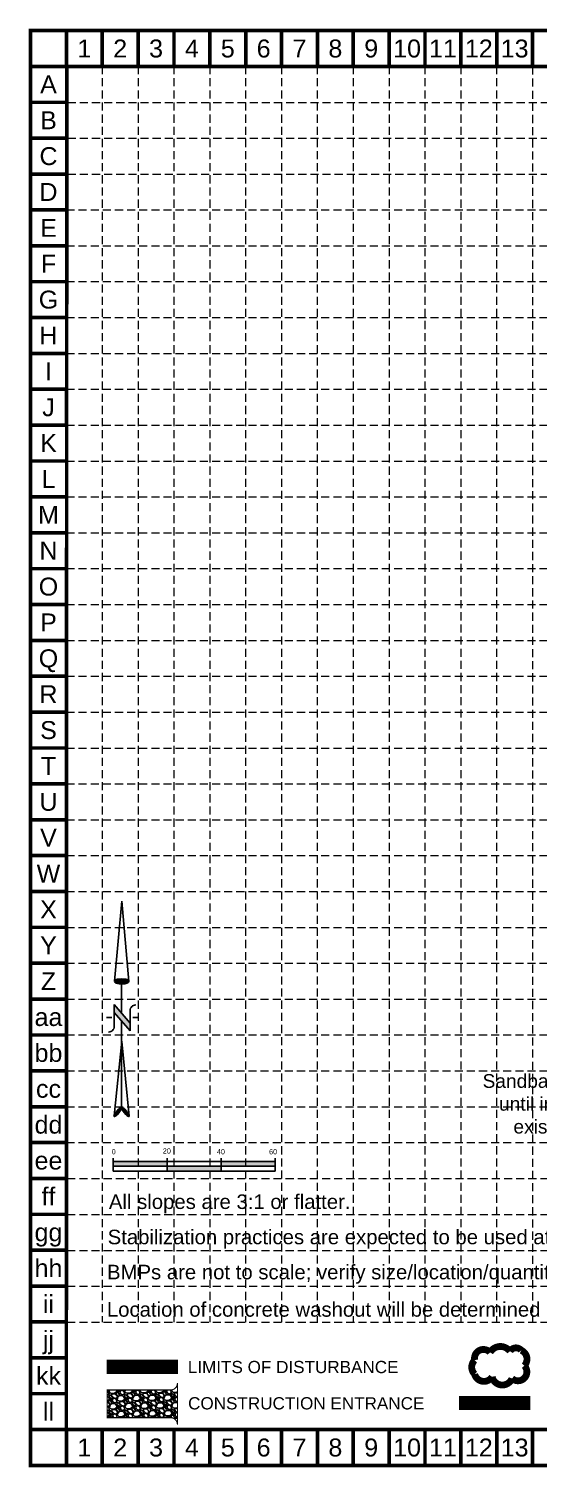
# Model space of a CAD drawing. Header units: inches. Extents: x 4833 to 5685, y 5436 to 5969.
# Drawn here: x 4833 to 5021, y 5436 to 5969 of the extents above; entities that cross this region are included whole.
import ezdxf
from ezdxf.enums import TextEntityAlignment as Align

# ---------------------------------------------------------------- set-up
doc = ezdxf.new("R2010")
doc.units = ezdxf.units.IN
doc.header["$LTSCALE"] = 20
doc.header["$MEASUREMENT"] = 0
doc.linetypes.add('HIDDEN', pattern=[0.375, 0.25, -0.125])
for name, color, linetype in [('BASE', 7, 'Continuous'), ('GRID', 254, 'HIDDEN'), ('LEGEND', 7, 'Continuous'), ('NARROW', 7, 'Continuous'), ('PROPOSED_GRADING', 14, 'Continuous')]:
    doc.layers.add(name, color=color, linetype=linetype)
doc.styles.add("L200'", font='ARIAL.TTF', dxfattribs={"height": 0.001968503937008})
doc.styles.get("Standard").update_dxf_attribs({"font": 'ARIAL.TTF'})

# ---------------------------------------------------------------- blocks, each defined once
blk = doc.blocks.new('North Arrow')
at = {"layer": 'NARROW'}
for p, q in [((32.43254981860446, 3.058265073213988), (32.43254981860446, 4.631385762768332)), ((0, 0), (22.36344290151465, 2.002084736559482)), ((0, 0), (22.3340256442134, -2.022002755547874)), ((28.76667448424996, -2.091662794246076), (34.01874137947743, 2.319861484284047)), ((36.17825519122562, 2.333068732823449), (30.46489879658111, 2.333068732823449)), ((36.15693846157228, 2.319861484284047), (31.03953994826952, -2.091662794246076)), ((39.10239171702415, 0.006637234364461619), (59.96415737125062, 2.108618273159664)), ((21.65859055236069, -0.04755806894536363), (21.65587945617517, -0.04755806894536363)), ((31.2002493849468, -0.04755806894536363), (21.65859055236069, -0.04755806894536363)), ((28.76667448424996, -2.091662794246076), (34.95439482978327, -2.091662794246076)), ((32.43254981860446, -4.261561808689294), (32.43254981860446, -2.800806882678444)), ((57.4539157862273, -0.04755806894536363), (33.41071549255503, -0.04755806894536363)), ((59.8310793026576, -2.141789640390925), (39.04486644576536, -0.007715046158409677)), ((57.69334596529006, -0.02703537367779063), (57.76929195033517, -0.01344045038422337)), ((57.76514189648879, -0.05039075473177945), (57.69334596529006, -0.02703537367779063))]:
    blk.add_line(p, q, dxfattribs=at)
blk.add_lwpolyline([(22.36469003275943, -2.029144276148145), (22.58571216360451, -1.926685835660464, 0.09157658552841703), (22.86600292222374, -1.437143250313966, 0.04830551554414139), (23.03449076013294, -0.7510674610057322), (23.07365352004581, -0.007926344824227272), (23.0138871940153, 0.8191116749912908, 0.04830551554426889), (22.86600292222374, 1.421290560665511, 0.0915765855283463), (22.58571216360451, 1.91083314601201), (22.36469003275943, 2.01329158649969), (22.14366790191434, 1.91083314601201, 0.09157658552851158), (21.86337714329511, 1.421290560665511, 0.04830551554418233), (21.71549287155813, 0.8191116749912908), (21.65572654552761, -0.007926344824227272), (21.71549287155813, -0.8349643646397453, 0.04830551554422624), (21.86337714329511, -1.437143250313966, 0.09157658552816902), (22.14366790191434, -1.926685835660464)], format="xyb", close=True, dxfattribs=at)
for points in [[(57.45558378554506, -0.03134526075882604), (57.43996657389744, 0.0836624617477355, -0.06681784727068599), (57.67471216397553, 0.4712181194372533, -0.03073031192727785), (58.00862399094058, 0.8372912985578296), (58.52165351551321, 1.292257312707079), (59.07299621394941, 1.699951556056476, -0.03073031192742202), (59.50028108291463, 1.950818694931513, -0.06681784727061153), (59.92804734067704, 2.100220530974184), (60.03732810972451, 2.061125939999329)], [(60.03732810972451, 2.061125939999329), (60.05294532137214, 1.946118217492767, -0.06681784727066456), (59.81819973129404, 1.558562559803249, -0.03073031192683177), (59.43379851860755, 1.137137013811298), (58.97125837981093, 0.7375233665334235), (58.41991568137473, 0.3298291232385964, -0.03073031192764033), (57.99263081235495, 0.07896198436355917, -0.03669233332525137), (57.76236303227506, -0.01733721801429056)], [(57.45558378554506, -0.03527464659782709), (57.43996657389744, -0.150282369049819, 0.06681784727068599), (57.67471216397553, -0.5378380267393368, 0.03073031192727785), (58.00862399094058, -0.903911205859913), (58.52165351551321, -1.358877220063732), (59.07299621394941, -1.766571463358559, 0.03073031192742202), (59.50028108291463, -2.017438602233597, 0.06681784727061153), (59.92804734067704, -2.166840438276267), (60.03732810972451, -2.127745847301412)], [(60.03732810972451, -2.127745847301412), (60.05294532137214, -2.012738124794851, 0.06681784727066456), (59.81819973129404, -1.625182467105333, 0.03073031192683177), (59.43379851860755, -1.203756921113381), (58.97125837981093, -0.804143273835507), (58.41991568137473, -0.3964490305406798, 0.03073031192764033), (57.99263081235495, -0.1455818916656426, 0.03669233332525137), (57.76236303227506, -0.04928268934236257)]]:
    blk.add_lwpolyline(points, format="xyb", dxfattribs=at)
for centre, start, end in [((30.46491631666868, 3.862994872579293), 178.8769027564139, 270), ((34.95439482978327, -3.621588933947351), 358.8769027564139, 90)]:
    blk.add_arc(centre, 1.529926139739004, start, end, dxfattribs=at)
for points in [[(23.02743242273209, -0.7618279882990464), (21.67003612299595, -0.04525802260104683), (23.06525461068304, -0.04525802260104683), (21.71626324154204, 0.8195677980802429)], [(23.06525461068304, -0.04525802260104683), (21.71626324154204, 0.8195677980802429), (23.01902749208239, 0.7489697719211108), (21.85494459723486, 1.41965102062386)], [(23.01902749208239, 0.7489697719211108), (21.85494459723486, 1.41965102062386), (22.86773874044229, 1.437300527177285), (22.14491470462235, 1.910307302568981)], [(22.86773874044229, 1.437300527177285), (22.14491470462235, 1.910307302568981), (22.58617356370451, 1.910307302568981), (22.35503797086494, 2.002084736559482)], [(31.04573626156707, -2.092600781761575), (36.15173163068903, 2.358604768796795), (28.74698772917327, -2.064361571265181), (34.01267678058502, 2.358604768796795)], [(57.44388876337325, 0.08001449623407098), (57.69525844847522, -0.01106567331589758), (57.49810575425727, 0.2124947428819723), (57.77083364797363, -0.01106567331589758)], [(57.450460519849, -0.04004572727353661), (57.68868669199946, -0.016585683588346), (57.44388876337325, 0.08001449623407098), (57.69525844847522, -0.01106567331589758)], [(57.49810575425727, 0.2124947428819723), (57.77083364797363, -0.01106567331589758), (57.59996797960412, 0.3891350717640307), (57.940056377156, 0.06345446541672572)], [(57.59996797960412, 0.3891350717640307), (57.940056377156, 0.06345446541672572), (57.68211493557828, 0.4981552747267415), (58.06984856753843, 0.1324545938769006)], [(57.68211493557828, 0.4981552747267415), (58.06984856753843, 0.1324545938769006), (57.83819415180915, 0.663755583063903), (58.29493122679196, 0.2580348277115263)], [(57.83819415180915, 0.663755583063903), (58.29493122679196, 0.2580348277115263), (58.02877508955135, 0.8569559427633067), (58.51837094691291, 0.405695102581376)], [(58.02877508955135, 0.8569559427633067), (58.51837094691291, 0.405695102581376), (58.26042950528063, 1.069476338470849), (58.73031009321494, 0.5657754006460891)], [(58.26042950528063, 1.069476338470849), (58.73031009321494, 0.5657754006460891), (58.51837094691291, 1.297176762400341), (59.04904028220699, 0.8114158579883224)], [(58.51837094691291, 1.297176762400341), (59.04904028220699, 0.8114158579883224), (58.69580837170361, 1.422756996180397), (59.26097942850902, 0.9949561996836565)], [(59.26426530671961, 0.9963362022790534), (58.69416543257103, 1.419996991044172), (59.44663154890804, 1.149516487475921), (59.00303798687673, 1.64907741756906)], [(59.44663154890804, 1.149516487475921), (59.00303798687673, 1.64907741756906), (59.61749721722299, 1.335816834307479), (59.27576588053853, 1.822957741314895)], [(59.61749721722299, 1.335816834307479), (59.27576588053853, 1.822957741314895), (59.80972109409777, 1.551097235151246), (59.4926338442383, 1.954057985367399)], [(59.80972109409777, 1.551097235151246), (59.4926338442383, 1.954057985367399), (59.93129858887187, 1.730497569169529), (59.69471535579942, 2.039618144699489)], [(59.93129858887187, 1.730497569169529), (59.69471535579942, 2.039618144699489), (60.05287608364597, 1.941637962281675), (59.93129858887187, 2.103098262887215)], [(60.05287608364597, 1.941637962281675), (59.93129858887187, 2.103098262887215), (60.03644669248388, 2.064458190925507)], [(22.86773874044229, -1.439569039612252), (21.72466817219174, -0.8747848301754857), (23.02743242273209, -0.7618279882990464), (21.67003612299595, -0.04525802260104683)], [(22.5777686330548, -1.930225321557373), (21.86334952788457, -1.446628842222708), (22.86773874044229, -1.439569039612252), (21.72466817219174, -0.8747848301754857)], [(22.36344290151465, -2.014942952937417), (22.14491470462235, -1.930225321557373), (22.5777686330548, -1.930225321557373), (21.86334952788457, -1.446628842222708)], [(57.4373170068975, -0.1421659174229717), (57.68868669199946, -0.02210569386079442), (57.450460519849, -0.04004572727353661), (57.68868669199946, -0.016585683588346)], [(57.45703227632475, -0.1932260124704044), (57.69525844847522, -0.02762570418781252), (57.4373170068975, -0.1421659174229717), (57.68868669199946, -0.02210569386079442)], [(57.52603571929285, -0.3257062591183058), (57.76426189149788, -0.05108574781843345), (57.45703227632475, -0.1932260124704044), (57.69525844847522, -0.02762570418781252)], [(57.63446970111545, -0.4802665469105705), (57.90062583830149, -0.1021458429204358), (57.52603571929285, -0.3257062591183058), (57.76426189149788, -0.05108574781843345)], [(57.78397716092513, -0.6624268860650773), (58.09120677609826, -0.2001260253382497), (57.63446970111545, -0.4802665469105705), (57.90062583830149, -0.1021458429204358)], [(57.97455809866733, -0.8735672791772231), (58.33600470472447, -0.3477863002626691), (57.78397716092513, -0.6624268860650773), (58.09120677609826, -0.2001260253382497)], [(58.24071423585337, -1.113687726247008), (58.61366141578401, -0.5423666625029), (57.97455809866733, -0.8735672791772231), (58.33600470472447, -0.3477863002626691)], [(58.61366141578401, -1.433848322321865), (58.92746278743289, -0.771447089027788), (58.24071423585337, -1.113687726247008), (58.61366141578401, -0.5423666625029)], [(58.91431927448139, -1.64498871543401), (59.20019068109468, -1.004667523229728), (58.61366141578401, -1.433848322321865), (58.92746278743289, -0.771447089027788)], [(59.11804372517508, -1.794028992899257), (59.56985198281473, -1.35518817585762), (58.91760515269198, -1.651888728247286), (59.20019068109468, -1.011567536097573)], [(59.34805520177179, -1.927889242142555), (59.81300697236293, -1.62152867174882), (59.11804372517508, -1.794028992899257), (59.56985198281473, -1.35518817585762)], [(59.53699320043597, -1.324828119304584), (59.41377276652929, -1.18406785724801), (59.20840537670301, -1.014327541233797)], [(59.58299549571166, -2.052089473381784), (59.92801271066128, -1.787128980031412), (59.34805520177179, -1.927889242142555), (59.81300697236293, -1.62152867174882)], [(59.78343406819477, -2.12522960951901), (60.04630432717022, -2.007929391147627), (59.58299549571166, -2.052089473381784), (59.92801271066128, -1.787128980031412)], [(59.92308389326354, -2.166629686616943), (60.03808963156189, -2.132129622386856), (59.78343406819477, -2.12522960951901), (60.04630432717022, -2.007929391147627)]]:
    blk.add_solid(points, dxfattribs=at)
blk = doc.blocks.new('A$C730456D9')
h = blk.add_hatch(color=7)
h.paths.add_polyline_path([(20.58034813795712, 1.803627567460959), (20.58034813795712, 3.607254861153706), (0.5609249468780036, 3.607254861153706), (0.5609249468780036, 1.803627567461263)])
h.paths.add_polyline_path([(20.58034813795712, 1.803627567460959), (20.58034813795712, 2.737660906859674e-07), (40.59977132903623, 2.737660906859674e-07), (40.59977132903623, 1.803627567460656)])
h.paths.add_polyline_path([(40.59977132903623, 3.607254861153706), (40.59977132903623, 1.803627567460656), (60.61919452011625, 1.803627567460353), (60.61919452011625, 3.607254861153705)])
at = {"color": 7}
for p, q in [((0.5609249468780035, 3.607254861153706), (0.5609249468780035, 4.808420252617907)), ((0.5609249468780035, 3.607254861153706), (20.58034813795712, 3.607254861153706)), ((0.5609249468780035, 3.607254861153706), (0.5609249468780035, 2.737660906859674e-07)), ((0.5609249468780035, 1.803627567461263), (60.61919452011625, 1.803627567460353)), ((0.5609249468780035, 2.737660906859674e-07), (20.58034813795712, 2.737660906859674e-07)), ((20.58034813795712, 3.607254861153706), (20.58034813795712, 4.808420252617907)), ((20.58034813795712, 3.607254861153706), (60.61919452011625, 3.607254861153706)), ((20.58034813795712, 3.607254861153706), (20.58034813795712, 2.737660906859674e-07)), ((20.58034813795712, 2.737660906859674e-07), (60.61919452011625, 2.737660906859674e-07)), ((40.59977132903623, 3.607254861153706), (40.59977132903623, 4.808420252617907)), ((40.59977132903623, 3.607254861153706), (40.59977132903623, 2.737660906859674e-07)), ((60.61919452011625, 3.607254861153706), (60.61919452011625, 4.808420252617907)), ((60.61919452011625, 3.607254861153706), (60.61919452011625, 2.737660906859674e-07))]:
    blk.add_line(p, q, dxfattribs=at)
for s, p in [('0', (0.02986368232359382, 6.240826507872043)), ('20', (19.00532598718746, 6.533802882184318)), ('40', (39.04253530794085, 6.240826507872043)), ('60', (58.41940012009218, 6.240836982537076))]:
    blk.add_text(s, height=1.921864626343623, dxfattribs=at).set_placement(p)

msp = doc.modelspace()

# ---------------------------------------------------------------- hatches: boundary and pattern name
at = {"layer": 'LEGEND'}
h = msp.add_hatch(dxfattribs=at)
h.set_pattern_fill('GRAVEL', color=4, scale=4.097170123214857, angle=-43.93425516442545, style=0)
h.set_pattern_definition([(184.0785448355745, (-865.2294083854413, 2975.741852182731), (-49.188918050985, -3.812703663562654), [0.5512168796968338, -54.5705694220695]), (141.0354448355745, (-865.779230292067, 2975.702647519382), (38.24898535978749, -31.16250452745479), [0.9459054720063684, -93.64461304843958]), (88.57614483557452, (-866.5147052171242, 2976.2974695394), (-1.76508526159361, -60.88323273515923), [0.666970130017901, -66.03012481517462]), (223.3394448355745, (-868.3760960200907, 2976.668511594188), (59.80550605827878, 56.16769106813095), [0.8613808523644451, -85.2766879953996]), (248.8994448355745, (-869.0025786875558, 2976.077329591095), (19.36035073196048, 49.62002364818301), [0.8446521067513587, -83.62067328914797]), (313.3394448355745, (-869.3066594305383, 2975.289310536742), (-56.16769106813092, 59.80550605827878), [0.8613808523644454, -85.27668799539963]), (353.7599448355745, (-868.7154774274368, 2974.662827869271), (-66.78427079121352, 7.450581963447126), [1.139132112187304, -112.7739889688004]), (28.32104483557454, (-867.583095250181, 2974.539011561922), (83.19416616136792, 45.01218136606977), [1.075457991302422, -106.4703780134708]), (77.49534483557453, (-866.6363660913566, 2975.04922193795), (13.3515372321944, 61.09878560262373), [0.8642980374921687, -85.56559994663743]), (131.3021448355745, (-866.4492284891203, 2975.89301827128), (29.61301284554318, -34.22074668503965), [0.9867296751140803, -48.34973359473932]), (178.4631448355746, (-867.1004986374337, 2976.634288646376), (-66.67650391832359, 1.657305821819424), [1.276055440535022, -126.32958284788]), (94.8798448355739, (-865.4835072994847, 2973.824684100799), (-3.597167699975511, 37.60237748409169), [0.4355332812678616, -43.11797921817382]), (127.5349448355745, (-865.520556529722, 2974.258640583231), (32.67125152449109, -42.85680842723909), [0.828599394208603, -82.03153669081765]), (181.0657448355745, (-866.02537832296, 2974.91570618158), (-2.842750656527051, -2.950522345737834), [0.5794258959951631, -5.214845355466843]), (159.2643448355745, (-865.8907848500248, 2975.468761237881), (20.43810968991636, -8.312701342932952), [0.3120322822437971, -30.89108531854258]), (247.8671448355745, (-866.1826038436193, 2975.579238079276), (5.577728937992326, 11.69431462604718), [0.44127751378061, -21.62265963280174]), (347.0295448355745, (-866.3488579639943, 2975.170475944928), (14.53706507659164, -2.627193515238684), [0.7167138724838518, -23.17368845181607]), (117.6308448355745, (-865.6504322691735, 2975.00961040736), (3.058298910077164, -8.636017510497709), [0.5182551460555678, -12.438135796844]), (332.4552448355745, (-867.8939062745894, 2977.228032949842), (38.03344941984228, -19.57596122967833), [0.7260185458336728, -71.87602041018917]), (26.4119448355745, (-867.250180142184, 2976.892291559418), (-43.07232532432308, -21.08475646404315), [0.609089407687244, -60.29972434876334]), (249.2643448355745, (-865.0818823138052, 2975.599714693892), (8.312701342932952, 20.43810968991636), [0.6240604673174703, -30.57905713346888]), (299.6762448355745, (-865.3028359966011, 2975.016076706702), (-20.97699220712229, 37.2790468062141), [0.7260185458336726, -71.87602041018916]), (295.5097448355746, (-869.6564111362304, 2975.398709661559), (-9.067124433361721, 20.11478518053834), [0.7001244306549549, -34.30611349077326]), (250.8408448355745, (-869.3548926936046, 2974.76683841131), (16.5176731549738, 46.66947253611642), [0.5866246239016567, -58.07592380683658]), (22.86714483557454, (-867.8951268763194, 2972.620765763423), (20.11479489418594, 9.06710304775918), [0.6240604673174712, -30.57905713346892]), (333.4197448355745, (-867.3201106216002, 2972.863273777381), (-49.72776806117817, 25.15368332911556), [0.6868127249246297, -67.99427539488279]), (25.50974483557453, (-869.3408823783438, 2974.013713154065), (-20.11478518053834, -9.067124433361709), [0.3500622153274775, -34.65617570610076]), (57.37564483557452, (-868.0721581622829, 2972.791330750042), (8.420486799424678, 14.64483099595086), [0.2089147045827255, -20.68263359992217]), (122.0295448355745, (-867.9595258877698, 2972.967284319435), (6.008821654655405, -11.47876658354033), [0.8446521067513577, -16.04841051412642]), (142.0747448355744, (-868.4074926854646, 2973.683360346431), (32.34796142867638, -25.4769776413817), [0.7827643520401985, -77.49356022838634]), (259.7558448355745, (-866.6047054439096, 2974.904929016001), (2.73497292634215, 8.743795131109598), [0.5909020695102929, -14.18165376541715]), (309.2229448355745, (-866.7097937025146, 2974.323446461924), (44.47334019398496, -54.22781086596572), [1.031642854004753, -102.1324663681553]), (17.01114483557456, (-866.057445837645, 2973.524243374733), (-31.7013353421835, -9.282651978910389), [0.4218282472057076, -41.76111938846874]), (46.06574483557452, (-865.6540722860955, 2973.647652814824), (-0.1077716558609565, 5.793271209543178), [0.2458302073928914, -3.851339915821966]), (76.3221448355745, (-868.3812206208177, 2973.828730984959), (-8.097184775058244, -32.02464184679045), [0.5691952621975012, -56.35051123303806]), (4.078544835574534, (-868.2466271478843, 2974.381786041257), (49.188918050985, 3.812703663562662), [1.102433759393667, -54.01935254237264]), (316.0657448355745, (-867.1469833346282, 2974.460195367968), (5.79327120954318, 0.1077716558609572), [1.065264232035863, -3.031905891178994]), (281.3705448355745, (-866.3798477621267, 2973.721080425986), (-9.605924475229834, 49.08115687985664), [0.6478199568619941, -64.13412656329592]), (210.1203448355745, (-866.252127455793, 2973.085976026057), (-14.32152057347349, -8.959336642359737), [0.5965561642803299, -29.2312930214374]), (163.7117448355745, (-866.7681332818593, 2972.786613016558), (-84.4874145453539, 24.50699675595016), [0.971295635259924, -96.1584276803672]), (131.4918448355745, (-867.7004452581759, 2973.059033112085), (-35.51404527459587, 39.90625477949259), [1.027566169732163, -101.7289401798908])])
edge = h.paths.add_edge_path()
edge.add_line((4887.675260971058, 5451.598278136583), (4887.675260971058, 5466.964306907583))
edge.add_arc((4885.114256690565, 5466.964306907579), 2.561004280493591, -89.96094406198472, 8.242295734817162e-11, ccw=False)
edge.add_line((4885.116002411061, 5464.403303222075), (4861.645967924492, 5464.401177385655))
edge.add_line((4861.645967924492, 5464.401177385655), (4861.645967924492, 5454.149481303697))
edge.add_line((4861.645967924492, 5454.149481303698), (4885.112510970079, 5454.159281822074))
edge.add_arc((4885.114256690576, 5451.598278136581), 2.561004280482856, 5.6218141253339127e-11, 90.0390559379901, ccw=False)

# ---------------------------------------------------------------- linework, layer by layer
at = {"layer": 'BASE', "const_width": 1.330000000004823}
for points in [[(4833.203917895865, 5436.435767073036), (5684.403917898951, 5436.435767073036), (5684.403917898951, 5968.435767074965), (4833.203917895865, 5968.435767074965)], [(4846.47486794648, 5449.732284157635), (5671.141074628662, 5449.709220052974), (5671.123886447001, 5955.142129970704), (4846.642456387342, 5955.15744087512)]]:
    msp.add_lwpolyline(points, close=True, dxfattribs=at)
for points in [[(4846.503917895913, 5955.135767074918), (4846.503917895913, 5968.435767074965)], [(4859.803917895962, 5955.135767074918), (4859.803917895962, 5968.435767074965)], [(4873.10391789601, 5955.135767074918), (4873.10391789601, 5968.435767074965)], [(4886.403917896057, 5955.135767074918), (4886.403917896057, 5968.435767074965)], [(4899.703917896106, 5955.135767074918), (4899.703917896106, 5968.435767074965)], [(4913.003917896154, 5955.135767074918), (4913.003917896154, 5968.435767074965)], [(4926.303917896203, 5955.135767074918), (4926.303917896203, 5968.435767074965)], [(4939.603917896251, 5955.135767074918), (4939.603917896251, 5968.435767074965)], [(4952.903917896299, 5955.135767074918), (4952.903917896299, 5968.435767074965)], [(4966.203917896347, 5955.135767074918), (4966.203917896347, 5968.435767074965)], [(4979.503917896395, 5955.135767074918), (4979.503917896395, 5968.435767074965)], [(4992.803917896444, 5955.135767074918), (4992.803917896444, 5968.435767074965)], [(5006.103917896492, 5955.135767074918), (5006.103917896492, 5968.435767074965)], [(5019.40391789654, 5955.135767074918), (5019.40391789654, 5968.435767074965)], [(4846.503917895913, 5955.135767074918), (4833.203917895865, 5955.135767074918)], [(4846.503917895913, 5941.835767074869), (4833.203917895865, 5941.835767074869)], [(4846.503917895913, 5928.535767074821), (4833.203917895865, 5928.535767074821)], [(4846.503917895913, 5915.235767074772), (4833.203917895865, 5915.235767074772)], [(4846.503917895913, 5901.935767074724), (4833.203917895865, 5901.935767074724)], [(4846.503917895913, 5888.635767074676), (4833.203917895865, 5888.635767074676)], [(4846.503917895913, 5875.335767074628), (4833.203917895865, 5875.335767074628)], [(4846.503917895913, 5862.03576707458), (4833.203917895865, 5862.03576707458)], [(4846.503917895913, 5848.735767074531), (4833.203917895865, 5848.735767074531)], [(4846.503917895913, 5835.435767074483), (4833.203917895865, 5835.435767074483)], [(4846.503917895913, 5822.135767074435), (4846.503917895913, 5835.435767074483)], [(4846.503917895913, 5822.135767074435), (4833.203917895865, 5822.135767074435)], [(4846.503917895913, 5808.835767074386), (4833.203917895865, 5808.835767074386)], [(4846.503917895913, 5795.535767074339), (4833.203917895865, 5795.535767074339)], [(4846.503917895913, 5782.23576707429), (4833.203917895865, 5782.23576707429)], [(4846.503917895913, 5768.935767074242), (4833.203917895865, 5768.935767074242)], [(4846.503917895913, 5755.635767074194), (4833.203917895865, 5755.635767074194)], [(4846.503917895913, 5742.335767074145), (4833.203917895865, 5742.335767074145)], [(4846.503917895913, 5729.035767074098), (4833.203917895865, 5729.035767074098)], [(4846.503917895913, 5715.735767074049), (4833.203917895865, 5715.735767074049)], [(4846.503917895913, 5702.435767074001), (4833.203917895865, 5702.435767074001)], [(4846.503917895913, 5689.135767073953), (4833.203917895865, 5689.135767073953)], [(4846.503917895913, 5675.835767073904), (4833.203917895865, 5675.835767073904)], [(4846.503917895913, 5662.535767073856), (4833.203917895865, 5662.535767073856)], [(4846.503917895913, 5649.235767073808), (4833.203917895865, 5649.235767073808)], [(4846.503917895913, 5635.93576707376), (4833.203917895865, 5635.93576707376)], [(4846.503917895913, 5622.635767073712), (4833.203917895865, 5622.635767073712)], [(4846.503917895913, 5609.335767073663), (4833.203917895865, 5609.335767073663)], [(4846.503917895913, 5596.035767073615), (4833.203917895865, 5596.035767073615)], [(4846.503917895913, 5582.735767073567), (4833.203917895865, 5582.735767073567)], [(4846.503917895913, 5569.435767073519), (4833.203917895865, 5569.435767073519)], [(4846.503917895913, 5556.135767073471), (4833.203917895865, 5556.135767073471)], [(4846.503917895913, 5542.835767073422), (4833.203917895865, 5542.835767073422)], [(4846.503917895913, 5529.535767073374), (4833.203917895865, 5529.535767073374)], [(4846.503917895913, 5516.235767073325), (4833.203917895865, 5516.235767073325)], [(4846.503917895913, 5502.935767073278), (4833.203917895865, 5502.935767073278)], [(4846.503917895913, 5489.63576707323), (4833.203917895865, 5489.63576707323)], [(4846.503917895913, 5476.335767073181), (4833.203917895865, 5476.335767073181)], [(4846.503917895913, 5463.035767073133), (4833.203917895865, 5463.035767073133)], [(4846.503917895913, 5449.735767073084), (4833.203917895865, 5449.735767073084)], [(4846.503917895913, 5436.435767073036), (4846.503917895913, 5449.735767073084)], [(4859.803917895962, 5436.435767073036), (4859.803917895962, 5449.735767073084)], [(4873.10391789601, 5436.435767073036), (4873.10391789601, 5449.735767073084)], [(4886.403917896057, 5436.435767073036), (4886.403917896057, 5449.735767073084)], [(4899.703917896106, 5436.435767073036), (4899.703917896106, 5449.735767073084)], [(4913.003917896154, 5436.435767073036), (4913.003917896154, 5449.735767073084)], [(4926.303917896203, 5436.435767073036), (4926.303917896203, 5449.735767073084)], [(4939.603917896251, 5436.435767073036), (4939.603917896251, 5449.735767073084)], [(4952.903917896299, 5436.435767073036), (4952.903917896299, 5449.735767073084)], [(4966.203917896347, 5436.435767073036), (4966.203917896347, 5449.735767073084)], [(4979.503917896395, 5436.435767073036), (4979.503917896395, 5449.735767073084)], [(4992.803917896444, 5436.435767073036), (4992.803917896444, 5449.735767073084)], [(5006.103917896492, 5436.435767073036), (5006.103917896492, 5449.735767073084)], [(5019.40391789654, 5436.435767073036), (5019.40391789654, 5449.735767073084)]]:
    msp.add_lwpolyline(points, dxfattribs=at)
at = {"layer": 'GRID', "color": 252, "linetype": 'HIDDEN', "lineweight": 0, "ltscale": 0.6}
for p, q in [((4859.759450484595, 5955.262037269289), (4859.759450484595, 5489.577025721432)), ((4873.059450484643, 5955.262037269289), (4873.059450484643, 5489.577025721432)), ((4886.359450484691, 5955.262037269289), (4886.359450484691, 5489.577025721432)), ((4899.65945048474, 5955.262037269289), (4899.65945048474, 5489.577025721432)), ((4912.959450484787, 5955.262037269289), (4912.959450484787, 5489.577025721432)), ((4926.259450484836, 5955.262037269289), (4926.259450484836, 5489.577025721432)), ((4939.559450484884, 5955.262037269289), (4939.559450484884, 5489.577025721432)), ((4952.859450484932, 5955.262037269289), (4952.859450484932, 5489.577025721432)), ((4966.159450484981, 5955.262037269289), (4966.159450484981, 5489.577025721432)), ((4979.459450485028, 5955.262037269289), (4979.459450485028, 5489.577025721432)), ((4992.759450485077, 5955.262037269289), (4992.759450485077, 5489.577025721432)), ((5006.059450485125, 5955.262037269289), (5006.059450485125, 5489.577025721432)), ((5019.40391789654, 5955.135767074918), (5019.40391789654, 5489.577025721432)), ((4846.993624355104, 5941.792063168111), (5671.593624358094, 5941.792063168111)), ((4846.993624355104, 5928.492063168062), (5671.593624358094, 5928.492063168062)), ((4846.993624355104, 5915.192063168014), (5671.593624358094, 5915.192063168014)), ((4846.503917895913, 5901.935767074724), (5671.103917898903, 5901.935767074724)), ((4846.503917895913, 5888.635767074676), (5671.103917898903, 5888.635767074676)), ((4846.503917895913, 5875.335767074628), (5671.103917898903, 5875.335767074628)), ((4846.503917895913, 5862.03576707458), (5671.103917898903, 5862.03576707458)), ((4846.503917895913, 5848.735767074531), (5671.103917898903, 5848.735767074531)), ((4846.503917895913, 5835.435767074483), (5671.103917898903, 5835.435767074483)), ((4846.503917895913, 5822.135767074435), (5671.103917898903, 5822.135767074435)), ((4846.503917895913, 5808.835767074386), (5671.103917898903, 5808.835767074386)), ((4846.503917895913, 5795.535767074339), (5671.103917898903, 5795.535767074339)), ((4846.503917895913, 5782.23576707429), (5671.103917898903, 5782.23576707429)), ((4846.503917895913, 5768.935767074242), (5671.103917898903, 5768.935767074242)), ((4846.503917895913, 5755.635767074194), (5671.103917898903, 5755.635767074194)), ((4846.503917895913, 5742.335767074145), (5671.103917898903, 5742.335767074145)), ((4846.503917895913, 5729.035767074098), (5671.103917898903, 5729.035767074098)), ((4846.503917895913, 5715.735767074049), (5671.103917898903, 5715.735767074049)), ((4846.503917895913, 5702.435767074001), (5671.103917898903, 5702.435767074001)), ((4846.503917895913, 5689.135767073953), (5671.103917898903, 5689.135767073953)), ((4846.503917895913, 5675.835767073904), (5671.103917898903, 5675.835767073904)), ((4846.503917895913, 5662.535767073856), (5671.103917898903, 5662.535767073856)), ((4846.503917895913, 5649.235767073808), (5671.103917898903, 5649.235767073808)), ((4846.503917895913, 5635.93576707376), (5671.103917898903, 5635.93576707376)), ((4846.503917895913, 5622.635767073712), (5671.103917898903, 5622.635767073712)), ((4846.503917895913, 5609.335767073663), (5671.103917898903, 5609.335767073663)), ((4846.503917895913, 5596.035767073615), (5671.103917898903, 5596.035767073615)), ((4846.503917895913, 5582.735767073567), (5671.103917898903, 5582.735767073567)), ((4846.503917895913, 5569.435767073519), (5671.103917898903, 5569.435767073519)), ((4846.503917895913, 5556.135767073471), (5671.103917898903, 5556.135767073471)), ((4846.802117789127, 5542.777025721624), (5671.402117792117, 5542.777025721624)), ((4846.802117789127, 5529.477025721576), (5671.402117792117, 5529.477025721576)), ((4846.802117789127, 5516.177025721528), (5671.402117792117, 5516.177025721528)), ((4846.802117789127, 5502.877025721479), (5671.402117792117, 5502.877025721479)), ((4846.802117789127, 5489.577025721432), (5671.402117792117, 5489.577025721432))]:
    msp.add_line(p, q, dxfattribs=at)
at = {"layer": 'LEGEND', "color": 170, "ltscale": 100, "const_width": 2.521939843971144}
msp.add_lwpolyline([(5003.627661048009, 5478.340840260201, 0.5205670505517462), (5003.627661048009, 5478.340840260201, 0.7651954600696135), (4997.922988302624, 5475.469043179604, 0.4178788784126488), (4997.887650100744, 5470.302005090738, 0.6649002420699669), (5004.40676791038, 5469.306825997413, 0.744833174426672), (5011.759441778793, 5468.689500769399, 0.9756416855879776), (5016.339809023961, 5473.420966843543, 0.5205670505517462), (5015.199290124254, 5479.120909027708, 0.5205670505517462), (5011.017385822346, 5478.740912430426, 0.5402640007904789), (5003.627661048009, 5478.340840260201)], format="xyb", close=True, dxfattribs=at)
at = {"layer": 'LEGEND', "color": 1, "linetype": 'HIDDEN', "ltscale": 1.5, "const_width": 5.266800000019098}
msp.add_lwpolyline([(4861.450796070481, 5473.02100374066), (4887.878499295047, 5473.02100374066)], dxfattribs=at)
at = {"layer": 'LEGEND', "color": 4, "const_width": 0.4097170123214858}
msp.add_lwpolyline([(4887.675260971058, 5451.598278136583), (4887.675260971058, 5466.964306907583, -0.4140139244211871), (4885.116002411061, 5464.403303222075), (4861.645967924492, 5464.401177385655), (4861.645967924492, 5454.149481303698), (4885.11251097008, 5454.159281822074, -0.4144132285109485)], format="xyb", close=True, dxfattribs=at)
at = {"layer": 'LEGEND', "color": 200, "const_width": 5.266800000019098}
msp.add_lwpolyline([(4992.137611514255, 5459.563316536215), (5018.56531473882, 5459.563316536215)], dxfattribs=at)

# ---------------------------------------------------------------- block references
at = {"layer": 'BASE', "xscale": 1.330000000004475, "yscale": 1.330000000004475, "zscale": 1.330000000004823, "rotation": 270}
msp.add_blockref('North Arrow', (4867.021384509992, 5645.648545124517), dxfattribs=at)
at = {"layer": 'PROPOSED_GRADING'}
msp.add_blockref('A$C730456D9', (4863.256095624381, 5545.550897569377), dxfattribs=at)

# ---------------------------------------------------------------- texts
at = {"color": 3, "insert": (5093.118642490231, 5581.5092073888), "char_height": 5.077780904649051, "width": 189.5784193024274, "attachment_point": 2}
msp.add_mtext('{\\C7;Sandbags may be needed across existing concrete aprons until installation of silt fence is possible, or grade below existing concrete to prevent sediment loss to street. }', dxfattribs=at)
at = {"layer": 'BASE'}
for s, p in [('1', (4853.153917895937, 5961.785767074942)), ('2', (4866.453917895986, 5961.785767074942)), ('3', (4879.753917896034, 5961.785767074942)), ('4', (4893.053917896082, 5961.785767074942)), ('5', (4906.35391789613, 5961.785767074942)), ('6', (4919.653917896178, 5961.785767074942)), ('7', (4932.953917896227, 5961.785767074942)), ('8', (4946.253917896275, 5961.785767074942)), ('9', (4959.553917896324, 5961.785767074942)), ('10', (4972.853917896371, 5961.785767074942)), ('11', (4986.153917896419, 5961.785767074942)), ('12', (4999.453917896468, 5961.785767074942)), ('13', (5012.753917896516, 5961.785767074942)), ('A', (4839.853917895889, 5948.485767074893)), ('B', (4839.853917895889, 5935.185767074845)), ('C', (4839.853917895889, 5921.885767074797)), ('D', (4839.853917895889, 5908.585767074748)), ('E', (4839.853917895889, 5895.2857670747)), ('F', (4839.853917895889, 5881.985767074652)), ('G', (4839.853917895889, 5868.685767074604)), ('H', (4839.853917895889, 5855.385767074556)), ('I', (4839.853917895889, 5842.085767074507)), ('J', (4839.853917895889, 5828.785767074459)), ('K', (4839.853917895889, 5815.48576707441)), ('L', (4839.853917895889, 5802.185767074363)), ('M', (4839.853917895889, 5788.885767074315)), ('N', (4839.853917895889, 5775.585767074266)), ('O', (4839.853917895889, 5762.285767074218)), ('P', (4839.853917895889, 5748.985767074169)), ('Q', (4839.853917895889, 5735.685767074121)), ('R', (4839.853917895889, 5722.385767074074)), ('S', (4839.853917895889, 5709.085767074025)), ('T', (4839.853917895889, 5695.785767073977)), ('U', (4839.853917895889, 5682.485767073928)), ('V', (4839.853917895889, 5669.18576707388)), ('W', (4839.853917895889, 5655.885767073833)), ('X', (4839.853917895889, 5642.585767073784)), ('Y', (4839.853917895889, 5629.285767073736)), ('Z', (4839.853917895889, 5615.985767073687)), ('aa', (4839.853917895889, 5602.685767073639)), ('bb', (4839.853917895889, 5589.385767073591)), ('cc', (4839.853917895889, 5576.085767073543)), ('dd', (4839.853917895889, 5562.785767073495)), ('ee', (4839.853917895889, 5549.485767073446)), ('ff', (4839.853917895889, 5536.185767073398)), ('gg', (4839.853917895889, 5522.88576707335)), ('hh', (4839.853917895889, 5509.585767073301)), ('ii', (4839.853917895889, 5496.285767073254)), ('jj', (4839.853917895889, 5482.985767073205)), ('kk', (4839.853917895889, 5469.685767073157)), ('ll', (4839.853917895889, 5456.385767073109)), ('1', (4853.153917895937, 5443.08576707306)), ('2', (4866.453917895986, 5443.08576707306)), ('3', (4879.753917896034, 5443.08576707306)), ('4', (4893.053917896082, 5443.08576707306)), ('5', (4906.35391789613, 5443.08576707306)), ('6', (4919.653917896178, 5443.08576707306)), ('7', (4932.953917896227, 5443.08576707306)), ('8', (4946.253917896275, 5443.08576707306)), ('9', (4959.553917896324, 5443.08576707306)), ('10', (4972.853917896371, 5443.08576707306)), ('11', (4986.153917896419, 5443.08576707306)), ('12', (4999.453917896468, 5443.08576707306)), ('13', (5012.753917896516, 5443.08576707306))]:
    msp.add_text(s, height=6.650000000024113, dxfattribs=at).set_placement(p, align=Align.MIDDLE_CENTER)
at = {"layer": 'BASE', "color": 7, "style": "L200'"}
for s, p in [('All slopes are 3:1 or flatter.', (4862.259067694605, 5531.521526580306)), ('Stabilization practices are expected to be used at all disturbed areas.', (4861.797828094981, 5518.440710687952)), ('BMPs are not to scale; verify size/location/quantity in the field prior to installation.', (4861.561889006501, 5505.435971181168)), ('Location of concrete washout will be determined in the field and will be reflected on this Site Map.', (4861.51386334901, 5491.585423597691))]:
    msp.add_text(s, height=5.393739383880232, dxfattribs=at).set_placement(p)
at = {"layer": 'LEGEND', "style": "L200'"}
for s, p in [('LIMITS OF DISTURBANCE', (4891.53771293977, 5470.65836009504)), ('CONSTRUCTION ENTRANCE', (4891.631012065407, 5457.205843120023))]:
    msp.add_text(s, height=4.5351791174074, dxfattribs=at).set_placement(p)

doc.saveas('drawing.dxf')
